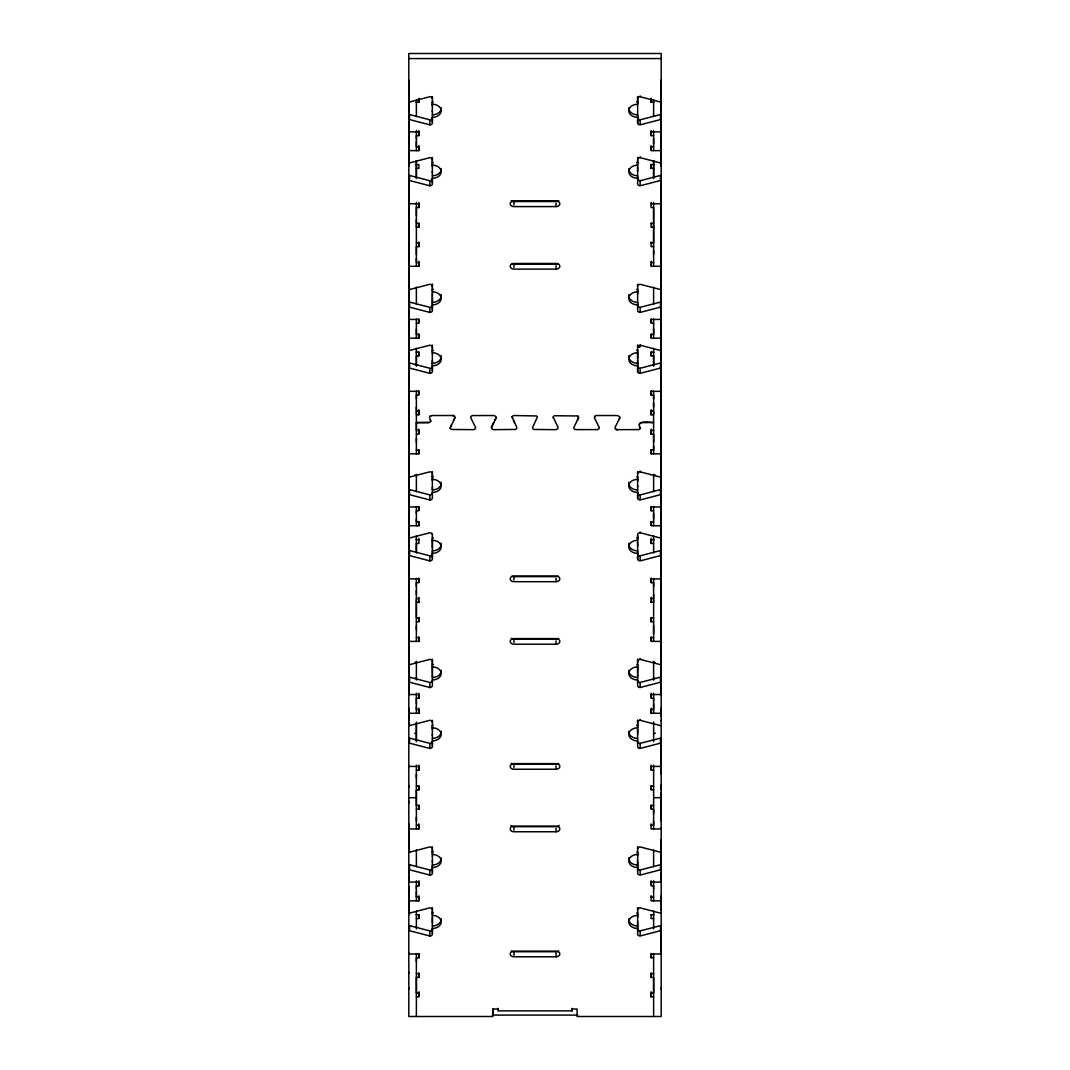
<?xml version="1.0" encoding="UTF-8"?>
<svg xmlns="http://www.w3.org/2000/svg" width="1070" height="1070" viewBox="0 0 1070 1070"><rect width="100%" height="100%" fill="white"/><g stroke="black" fill="none" stroke-linecap="round" stroke-linejoin="round"><path stroke-width="1.5" d="M408.807 237.781L408.807 240.309M408.807 222.145L408.807 224.687M408.807 989.255L408.807 987.984M408.807 973.633L408.807 972.362M408.807 952.715L408.807 953.985L418.905 953.985L418.905 955.858M408.807 914.783L408.807 886.268M408.807 875.902L408.807 882.081L418.905 882.081L418.905 885.84L416.377 885.84L416.377 888.648M408.807 873.922L408.807 869.709A2.528 1.872 0 0 1 409.529 869.79L429.846 875.073A2.528 1.872 0 0 0 432.374 873.187L432.374 860.654M408.807 867.743L408.807 864.64A2.528 1.872 0 0 1 409.529 864.72L429.846 870.004A2.528 1.872 0 0 0 432.374 868.131L432.374 872.344M408.807 823.887L408.807 852.295A2.528 1.872 0 0 0 409.529 852.215L429.846 846.932A2.528 1.872 0 0 1 432.374 848.818M408.807 802.968L408.807 801.283M408.807 787.346L408.807 785.647M408.807 722.571L408.807 725.674A2.528 1.872 0 0 0 409.529 725.594L429.846 720.311A2.528 1.872 0 0 1 432.374 722.183L432.374 720.498M408.807 717.515L408.807 720.605A2.528 1.872 0 0 0 409.355 720.565M408.807 716.392L408.807 708.22M408.807 691.434L408.807 694.537L418.905 694.537L418.905 695.473M408.807 690.739L408.807 79.996M416.377 961.716L416.377 957.73L418.905 957.73L418.905 956.794M416.377 891.47L416.377 897.088L418.905 897.088L418.905 898.024M416.377 821.212L416.377 817.226M416.377 778.157L416.377 774.172M416.377 740.306L416.377 722.116M416.377 706.722L416.377 709.544L418.905 709.544L418.905 713.289L408.807 713.289M416.377 703.913L416.377 698.282L418.905 698.282L418.905 696.409M416.377 629.668L416.377 625.683M416.377 601.474L416.377 599.788M416.377 594.586L416.377 590.6M416.377 586.614L416.377 582.628L418.905 582.628L418.905 578.027M416.377 552.989L416.377 543.426L418.905 543.426L418.905 538.357M416.377 519.177L416.377 521.986L418.905 521.986M416.377 513.546L416.377 510.738L418.905 510.738L418.905 506.511M416.377 442.244L416.377 438.138M454.482 416.27L453.613 415.521L432.053 415.521L430.02 416.27A2.528 1.872 0 0 0 429.538 417.501L430.675 421.393A2.528 1.872 0 0 1 428.923 422.53L416.377 422.583L416.377 430.394L418.905 430.394L418.905 431.33M416.377 413.502L416.377 412.231M416.377 407.028L416.377 411.014L418.905 411.014L418.905 414.772L416.377 414.772M416.377 399.056L416.377 395.071L418.905 395.071L418.905 390.858M416.377 365.432L416.377 355.869L418.905 355.869L418.905 352.124L416.029 352.124M416.377 328.811L416.377 334.428L418.905 334.428L418.905 335.378M416.377 258.552L416.377 262.538L418.905 262.538M416.377 254.566L416.377 246.595L418.905 246.595L418.905 245.659M416.377 226.372L416.377 224.687M416.377 219.484L416.377 223.47L418.905 223.47M416.377 215.498L416.377 207.526L418.905 207.526L418.905 206.59M416.377 178.663L416.377 160.727M416.377 141.253L416.377 146.884L418.905 146.884M416.377 138.445L416.377 135.623L418.905 135.623L418.905 131.877L408.807 131.877M418.905 995.876L418.905 993.99M418.905 993.054L416.377 993.054L416.377 977.432L418.905 977.432L418.905 976.495M418.905 975.546L418.905 973.673L416.377 973.673M416.377 918.528L418.905 918.528L418.905 914.783L416.029 914.783M408.807 900.846L418.905 900.846L418.905 898.96M408.807 828.942L418.905 828.942L418.905 825.197L416.377 825.197M416.377 809.254L418.905 809.254L418.905 805.509L416.377 805.509L416.377 789.874L418.905 789.874L418.905 786.129L416.377 786.129M416.377 770.186L418.905 770.186L418.905 766.428L408.807 766.428M408.807 641.398L418.905 641.398L418.905 640.462M418.905 639.526L418.905 638.576M416.377 621.697L418.905 621.697L418.905 620.76M418.905 619.824L418.905 618.888M418.905 617.952L416.377 617.952L416.377 602.316L418.905 602.316L418.905 601.38M418.905 581.692L418.905 580.756M418.905 579.82L418.905 578.883L408.807 578.883M408.807 525.744L418.905 525.744L418.905 524.795M418.905 523.859L418.905 522.922M418.905 509.801L418.905 508.852M408.807 453.84L418.905 453.84L418.905 452.904M418.905 451.968L418.905 451.032M418.905 433.216L418.905 432.28M418.905 394.135L418.905 393.198M418.905 392.262L418.905 391.326L408.807 391.326M408.807 337.17L408.807 338.187L418.905 338.187L418.905 336.314M418.905 322.244L418.905 321.308M418.905 320.371L418.905 319.435L408.807 319.435M408.807 266.296L418.905 266.296L418.905 263.474M418.905 244.722L418.905 242.85L416.377 242.85M416.377 227.214L418.905 227.214L418.905 224.406M418.905 205.654L418.905 203.768L408.807 203.768L408.807 202.511M408.807 149.626L408.807 150.629L418.905 150.629L418.905 147.82M418.905 102.212L418.905 98.453L418.905 102.212L416.029 102.212M432.374 922.955L432.374 910.771M432.374 856.281L432.374 849.847M432.374 735.411L432.374 720.444M432.374 664.069L432.374 659.24M432.374 542.102L432.374 559.008A2.528 1.872 0 0 1 429.846 560.894L409.529 555.611A2.528 1.872 0 0 0 408.807 555.531M432.374 541.754L432.374 533.783M432.374 476.524L432.374 473.702A2.528 1.872 0 0 0 429.846 471.83L409.529 477.113A2.528 1.872 0 0 1 408.807 477.193M432.36 360.296L432.36 371.464A2.528 1.872 0 0 1 429.846 373.336L409.529 368.053A2.528 1.872 0 0 0 408.807 367.973M432.36 354.544L432.36 347.081A2.528 1.872 0 0 0 429.846 345.209L409.529 350.492A2.528 1.872 0 0 1 408.807 350.559M432.36 293.274L432.36 310.541A2.528 1.872 0 0 1 429.846 312.413L409.529 307.13A2.528 1.872 0 0 0 408.807 307.05M432.36 288.967L432.36 291.776A8.827 6.567 0 0 1 441.201 298.343A8.827 6.567 0 0 1 432.36 304.91L432.36 284.459M432.36 287.188L432.36 284.138M432.36 172.751L432.36 162.627A8.827 6.567 0 0 1 433.163 162.653M432.36 162.346L432.36 157.504M432.36 111.828L432.36 96.862M497.991 1008.997L492.936 1008.997L492.936 1016.5L408.807 1016.5L408.807 175.36A2.528 1.872 0 0 1 409.529 175.44L429.846 180.723A2.528 1.872 0 0 0 432.36 178.837M497.991 1008.341L497.991 1010.869L572.022 1010.869L572.022 1008.997L577.064 1008.997L577.064 1016.5L661.193 1016.5L661.193 175.36A2.528 1.872 0 0 0 660.471 175.44L640.154 180.723A2.528 1.872 0 0 1 637.64 178.837L637.64 160.553M637.64 931.301L637.64 907.721M637.64 870.378L637.64 846.999M637.64 743.757L637.64 740.935A8.827 6.567 0 0 1 628.799 734.381A8.827 6.567 0 0 1 637.64 727.814L637.64 722.183A2.528 1.872 0 0 1 640.154 720.311L660.471 725.594A2.528 1.872 0 0 0 661.193 725.674M637.64 734.033L637.64 720.163M637.64 682.834L637.64 680.012A8.827 6.567 0 0 1 628.799 673.445A8.827 6.567 0 0 1 637.64 666.891M637.64 662.29L637.64 659.24M661.193 555.531A2.528 1.872 0 0 0 660.471 555.611L640.154 560.894A2.528 1.872 0 0 1 637.64 559.008L637.64 556.199M637.64 535.655L637.64 553.952A2.528 1.872 0 0 0 640.154 555.825L660.471 550.542A2.528 1.872 0 0 1 661.193 550.462M661.193 494.607A2.528 1.872 0 0 0 660.471 494.688L640.154 499.971A2.528 1.872 0 0 1 637.64 498.085L637.64 495.276M637.64 486.93L637.64 471.964L637.64 472.86M661.193 367.973A2.528 1.872 0 0 0 660.471 368.053L640.154 373.336A2.528 1.872 0 0 1 637.64 371.464L637.64 360.296M637.64 358.931L637.64 354.544M637.64 354.21L637.64 345.062M661.193 119.492A2.528 1.872 0 0 0 660.471 119.573L640.154 124.856A2.528 1.872 0 0 1 637.64 122.983L637.64 120.174M637.64 96.581L637.64 117.914A2.528 1.872 0 0 0 640.154 119.8L660.471 114.517A2.528 1.872 0 0 1 661.193 114.436M653.623 996.812L651.095 996.812L651.095 994.926M651.095 993.99L651.095 993.054L653.623 993.054L653.623 977.432L651.095 977.432L651.095 972.831M651.095 977.432L651.095 976.495M651.095 975.546L651.095 974.609M653.623 957.73L651.095 957.73L651.095 956.794M651.095 955.858L651.095 954.922M651.095 883.967L651.095 883.031M651.095 808.318L651.095 806.446M651.095 788.938L651.095 788.001M651.095 787.065L651.095 786.129L653.623 786.129M651.095 769.25L651.095 768.3M651.095 767.364L651.095 766.428L661.193 766.428M661.193 713.289L651.095 713.289L651.095 712.352M651.095 711.416L651.095 710.48M651.095 697.346L651.095 696.409M651.095 695.473L651.095 694.537L661.193 694.537M651.095 640.462L651.095 638.576M653.623 621.697L651.095 621.697L651.095 620.76M651.095 619.824L651.095 618.888M653.623 599.788L653.623 602.316L651.095 602.316L651.095 601.38M653.623 586.614L653.623 582.628L651.095 582.628L651.095 581.692M651.095 580.756L651.095 579.82M653.623 543.426L651.095 543.426L651.095 539.668L653.984 539.668M651.095 524.795L651.095 523.859M651.095 522.922L651.095 521.986L653.623 521.986M653.623 510.738L651.095 510.738L651.095 509.801M651.095 508.852L651.095 507.916M661.193 453.84L651.095 453.84L651.095 452.904M651.095 451.032L651.095 450.095L653.623 450.095L653.623 446.11M653.623 442.271L653.623 434.152L651.095 434.152L651.095 432.28M651.095 431.33L651.095 430.394L653.623 430.394M653.623 414.772L651.095 414.772L651.095 411.014L653.623 411.014M653.623 399.056L653.623 395.071L651.095 395.071L651.095 394.135M651.095 393.198L651.095 391.326L661.193 391.326L661.193 390.055M653.623 365.432L653.623 355.869L651.095 355.869L651.095 352.124L653.984 352.124M651.095 337.251L651.095 336.314M651.095 335.378L651.095 334.428L653.623 334.428L653.623 328.811M651.095 322.244L651.095 321.308M651.095 320.371L651.095 319.435L661.193 319.435M651.095 265.347L651.095 264.41M653.623 168.324L651.095 168.324L651.095 164.566L653.984 164.566M651.095 149.693L651.095 148.757M651.095 147.82L651.095 146.884L653.623 146.884M653.623 135.623L651.095 135.623L651.095 134.686M651.095 133.75L651.095 132.814M651.095 102.212L651.095 98.453L651.095 102.212L653.984 102.212M653.623 888.648L653.623 885.84L651.095 885.84L651.095 880.77M653.623 821.212L653.623 825.197L651.095 825.197M653.623 813.24L653.623 809.254L651.095 809.254L651.095 805.028M653.623 703.913L653.623 709.544L651.095 709.544M653.623 701.104L653.623 698.282L651.095 698.282L651.095 693.226M653.623 633.654L653.623 625.683M653.623 594.586L653.623 598.571L651.095 598.571M653.623 519.177L653.623 513.546M653.623 413.502L653.623 412.231M653.623 407.028L653.623 402.922M653.623 254.566L653.623 250.581M653.623 224.687L653.623 242.85L651.095 242.85M653.623 178.663L653.623 160.727M653.623 144.075L653.623 138.445M661.193 989.255L661.193 987.984M661.193 910.129L661.193 907.039M661.193 905.059L661.193 901.97M661.193 899.83L661.193 895.777M661.193 872.799L661.193 882.081L651.095 882.081M661.193 870.833L661.193 839.375M661.193 827.685L661.193 828.942L651.095 828.942L651.095 823.887M661.193 820.998L661.193 792.495M661.193 789.941L661.193 784.805M661.193 774.118L661.193 738.019A2.528 1.872 0 0 0 660.471 738.099L640.154 743.369A2.528 1.872 0 0 1 637.64 741.497L637.64 729.312M661.193 716.392L661.193 708.22M661.193 693.52L661.193 79.996M641.09 422.637L653.623 422.583C648.366 422.021 635.526 420.015 640.261 428.522A2.528 1.872 0 0 1 638.522 429.605L616.4 429.659L615.517 428.896M451.406 424.91L450.176 428.107A2.528 1.872 0 0 0 451.527 429.458L473.06 429.659A2.528 1.872 0 0 0 475.481 427.238L470.853 417.929A2.528 1.872 0 0 1 472.699 415.561L493.671 415.521L495.704 416.27A2.528 1.872 0 0 1 496.092 417.929L491.464 427.238L492.253 429.204A2.528 1.872 0 0 0 493.885 429.659L515.419 429.458A2.541 1.886 0 0 0 516.703 427.238L512.182 416.645A2.528 1.872 0 0 1 514.496 415.521L536.525 415.962A2.528 1.872 0 0 1 537.381 417.073L532.686 427.238A2.514 1.872 0 0 0 533.97 429.458L555.504 429.659A2.528 1.872 0 0 0 557.925 427.238L553.23 417.073A2.528 1.872 0 0 1 554.581 415.722L577.746 415.962L578.536 417.929L573.908 427.238A2.528 1.872 0 0 0 575.754 429.605L597.301 429.605A2.528 1.872 0 0 0 599.146 427.238L594.519 417.929L594.907 416.27A2.528 1.872 0 0 1 596.94 415.521L617.337 415.521L619.65 416.645A2.541 1.886 0 0 1 619.757 417.929L615.13 427.238A2.514 1.872 0 0 0 617.55 429.659M511.968 417.514L512.182 416.645M640.368 345.048L639.579 347.028L637.947 346.84M640.475 345.476L640.261 346.346M553.23 417.073L553.297 417.929M491.357 427.666L493.778 422.583M430.675 421.393L430.688 420.055M639.178 424.228L640.515 422.797M594.452 417.073L594.907 416.27M640.261 428.522L640.368 427.238M452.449 415.521A2.528 1.872 0 0 1 454.87 417.929L450.176 428.107M453.72 420.256L454.87 417.929M494.928 420.256L496.092 417.929M577.372 420.256L578.536 417.929M618.594 420.256L619.757 417.929M430.02 416.27L430.916 415.722M639.98 346.707L639.084 347.268M408.807 102.091A2.528 1.872 0 0 0 409.529 102.011L429.846 96.728A2.528 1.872 0 0 1 432.36 98.6L432.36 96.915M408.807 163.014A2.528 1.872 0 0 0 409.529 162.934L429.846 157.651A2.528 1.872 0 0 1 432.36 159.524L432.36 157.838M661.193 180.429A2.528 1.872 0 0 0 660.471 180.496L640.154 185.779A2.528 1.872 0 0 1 637.64 183.906L637.64 175.748A8.827 6.567 0 0 1 628.839 168.592M408.807 289.636A2.528 1.872 0 0 0 409.529 289.555L429.846 284.286A2.528 1.872 0 0 1 432.36 286.158M637.64 285.315L637.64 284.459L637.64 305.472A2.528 1.872 0 0 0 640.154 307.344L660.471 302.061A2.528 1.872 0 0 1 661.193 301.981M661.193 307.05A2.528 1.872 0 0 0 660.471 307.13L640.154 312.413A2.528 1.872 0 0 1 637.626 310.541L637.64 302.382A8.827 6.567 0 0 1 628.946 294.611M637.64 366.395A2.528 1.872 0 0 0 640.154 368.267L660.471 362.984A2.528 1.872 0 0 1 661.193 362.904M637.64 493.016A2.528 1.872 0 0 0 640.154 494.902L660.471 489.619A2.528 1.872 0 0 1 661.193 489.538M408.807 664.751A2.528 1.872 0 0 0 409.529 664.671L429.846 659.387A2.528 1.872 0 0 1 432.374 661.26L432.374 659.575M637.64 674.474L637.64 680.573A2.528 1.872 0 0 0 640.154 682.446L660.471 677.163A2.528 1.872 0 0 1 661.193 677.096M661.193 682.152A2.528 1.872 0 0 0 660.471 682.232L640.154 687.515A2.528 1.872 0 0 1 637.64 685.643L637.64 681.416M661.193 743.075A2.528 1.872 0 0 0 660.471 743.155L640.154 748.438A2.528 1.872 0 0 1 637.64 746.566L637.64 742.339M408.807 913.218A2.528 1.872 0 0 0 409.529 913.138L429.846 907.855A2.528 1.872 0 0 1 432.374 909.741M637.64 868.131A2.528 1.872 0 0 0 640.154 870.004L660.471 864.72A2.528 1.872 0 0 1 661.193 864.64M661.193 869.709A2.528 1.872 0 0 0 660.471 869.79L640.154 875.073A2.528 1.872 0 0 1 637.64 873.187L637.64 868.974M637.64 929.054A2.528 1.872 0 0 0 640.154 930.927L660.471 925.644A2.528 1.872 0 0 1 661.193 925.563L661.193 953.985L651.095 953.985M661.193 930.632A2.528 1.872 0 0 0 660.471 930.713L640.154 935.996A2.528 1.872 0 0 1 637.64 934.123L637.64 929.897M428.923 422.53L416.377 422.583M408.807 58.569L661.193 58.569M651.095 131.877L661.193 131.877L661.193 130.861M416.029 164.566L418.905 164.566L418.905 168.324L416.377 168.324M511.286 200.692A3.785 2.809 0 0 0 513.974 201.521L556.025 201.521A3.785 2.809 0 0 0 558.714 200.692M651.095 203.768L661.193 203.768M556.025 206.59L513.974 206.59A3.785 2.809 0 0 1 510.189 203.768A3.785 2.809 0 0 1 513.974 200.959L556.025 200.959A3.785 2.809 0 0 1 559.811 203.768A3.785 2.809 0 0 1 556.025 206.59L556.025 203.206M651.095 223.47L653.623 223.47L653.623 207.526L651.095 207.526L651.095 202.457M653.623 227.214L651.095 227.214L651.095 223.001M653.623 246.595L651.095 246.595L651.095 242.007M651.095 262.538L653.623 262.538M511.901 263.581A3.785 2.809 0 0 0 513.974 264.036L556.025 264.036A3.785 2.809 0 0 0 558.099 263.581M556.025 269.105L513.974 269.105A3.785 2.809 0 0 1 510.189 266.296A3.785 2.809 0 0 1 513.974 263.474L556.025 263.474A3.785 2.809 0 0 1 559.811 266.296A3.785 2.809 0 0 1 556.025 269.105L556.025 265.721M416.377 323.18L418.905 323.18L418.905 318.954M653.623 323.18L651.095 323.18L651.095 318.954M416.377 434.152L418.905 434.152L418.905 429.083M416.377 450.095L418.905 450.095M415.12 474.786L416.377 474.786M653.623 474.786L654.88 474.786M408.807 506.979L418.905 506.979M651.095 506.979L661.193 506.979M661.193 525.744L651.095 525.744L651.095 521.518M416.029 539.668L418.905 539.668M511.901 576.168A3.785 2.809 0 0 0 513.974 576.623L556.025 576.623A3.785 2.809 0 0 0 558.099 576.168M651.095 578.883L661.193 578.883M556.025 581.692L513.974 581.692A3.785 2.809 0 0 1 510.189 578.883A3.785 2.809 0 0 1 513.974 576.061L556.025 576.061A3.785 2.809 0 0 1 559.824 578.883A3.785 2.809 0 0 1 556.025 581.692L556.025 578.308M416.377 598.571L418.905 598.571M651.095 617.952L653.623 617.952M416.377 637.64L418.905 637.64M651.095 637.64L653.623 637.64M511.286 638.322A3.785 2.809 0 0 0 513.974 639.138L556.025 639.138A3.785 2.809 0 0 0 558.714 638.322M661.193 641.398L651.095 641.398L651.095 636.797M556.025 644.207L513.974 644.207A3.785 2.809 0 0 1 510.189 641.398A3.785 2.809 0 0 1 513.974 638.576L556.025 638.576A3.785 2.809 0 0 1 559.824 641.398A3.785 2.809 0 0 1 556.025 644.207L556.025 640.836M415.12 662.33L416.377 662.33M653.623 662.33L654.88 662.33M415.12 678.273L416.377 678.273M653.623 678.273L654.88 678.273M415.12 733.231L416.377 733.231M653.623 733.231L654.88 733.231M415.12 733.418L416.377 733.418M653.623 733.418L654.88 733.418M511.286 763.351A3.785 2.809 0 0 0 513.974 764.181L556.025 764.181A3.785 2.809 0 0 0 558.714 763.351M556.025 769.25L513.974 769.25A3.785 2.809 0 0 1 510.189 766.428A3.785 2.809 0 0 1 513.974 763.619L556.025 763.619A3.785 2.809 0 0 1 559.824 766.428A3.785 2.809 0 0 1 556.025 769.25L556.025 765.866M653.623 770.186L651.095 770.186L651.095 765.117M653.623 789.874L651.095 789.874L651.095 785.647M408.807 797.685L416.377 797.685M653.623 797.685L661.193 797.685M651.095 805.509L653.623 805.509M510.805 825.425A3.785 2.809 0 0 0 513.974 826.695L556.025 826.695A3.785 2.809 0 0 0 559.195 825.425M556.025 831.764L513.974 831.764A3.785 2.809 0 0 1 510.189 828.942A3.785 2.809 0 0 1 513.974 826.134L556.025 826.134A3.785 2.809 0 0 1 559.824 828.942A3.785 2.809 0 0 1 556.025 831.764L556.025 828.381M651.095 897.088L653.623 897.088M661.193 900.846L651.095 900.846L651.095 895.777M651.095 914.783L653.984 914.783M653.623 918.528L651.095 918.528L651.095 914.73M511.286 950.909A3.785 2.809 0 0 0 513.974 951.725L556.025 951.725A3.785 2.809 0 0 0 558.714 950.909M556.025 956.794L513.974 956.794A3.785 2.809 0 0 1 510.189 953.985A3.785 2.809 0 0 1 513.974 951.163L556.025 951.163A3.785 2.809 0 0 1 559.824 953.985A3.785 2.809 0 0 1 556.025 956.794L556.025 952.995M651.095 973.673L653.623 973.673M416.377 996.812L418.905 996.812L418.905 991.743M492.387 1015.096L577.613 1015.096M637.64 117.352A8.827 6.567 0 0 1 628.799 110.799A8.827 6.567 0 0 1 637.64 104.231L637.64 98.6A2.528 1.872 0 0 1 640.154 96.728L660.471 102.011A2.528 1.872 0 0 0 661.193 102.091M637.64 159.524A2.528 1.872 0 0 1 640.154 157.651L660.471 162.934A2.528 1.872 0 0 0 661.193 163.014M408.807 114.436A2.528 1.872 0 0 1 409.529 114.517L429.846 119.8A2.528 1.872 0 0 0 432.36 117.914M432.36 104.231A8.827 6.567 0 0 1 441.201 110.799A8.827 6.567 0 0 1 432.36 117.352L432.36 122.983A2.528 1.872 0 0 1 429.846 124.856L409.529 119.573A2.528 1.872 0 0 0 408.807 119.492M432.36 165.154A8.827 6.567 0 0 1 441.201 171.722A8.827 6.567 0 0 1 432.36 178.289L432.36 183.906A2.528 1.872 0 0 1 429.846 185.779L409.529 180.496A2.528 1.872 0 0 0 408.807 180.429M408.807 301.981A2.528 1.872 0 0 1 409.529 302.061L429.846 307.344A2.528 1.872 0 0 0 432.36 305.472L432.36 309.698M408.807 362.904A2.528 1.872 0 0 1 409.529 362.984L429.846 368.267A2.528 1.872 0 0 0 432.36 366.395L432.36 370.621M637.64 473.702A2.528 1.872 0 0 1 640.154 471.83L660.471 477.113A2.528 1.872 0 0 0 661.193 477.193M637.64 553.391A8.827 6.567 0 0 1 628.799 546.823A8.827 6.567 0 0 1 637.64 540.256L637.64 534.625A2.528 1.872 0 0 1 640.154 532.753L660.471 538.036A2.528 1.872 0 0 0 661.193 538.116M408.807 489.538A2.528 1.872 0 0 1 409.529 489.619L429.846 494.902A2.528 1.872 0 0 0 432.374 493.016M432.374 486.93L432.374 498.085A2.528 1.872 0 0 1 429.846 499.957L409.529 494.688A2.528 1.872 0 0 0 408.807 494.607M408.807 550.462A2.528 1.872 0 0 1 409.529 550.542L429.846 555.825A2.528 1.872 0 0 0 432.374 553.952L432.374 558.165M637.64 668.389L637.64 661.26A2.528 1.872 0 0 1 640.154 659.387L660.471 664.671A2.528 1.872 0 0 0 661.193 664.751M408.807 677.096A2.528 1.872 0 0 1 409.529 677.163L429.846 682.446A2.528 1.872 0 0 0 432.374 680.573M432.374 674.474L432.374 685.643A2.528 1.872 0 0 1 429.846 687.515L409.529 682.232A2.528 1.872 0 0 0 408.807 682.152M408.807 738.019A2.528 1.872 0 0 1 409.529 738.099L429.846 743.369A2.528 1.872 0 0 0 432.374 741.497M432.374 727.814A8.827 6.567 0 0 1 441.201 734.381A8.827 6.567 0 0 1 432.374 740.935L432.374 746.566A2.528 1.872 0 0 1 429.846 748.438L409.529 743.155A2.528 1.872 0 0 0 408.807 743.075M408.807 925.563A2.528 1.872 0 0 1 409.529 925.644L429.846 930.927A2.528 1.872 0 0 0 432.374 929.054M432.374 907.721L432.374 915.358A8.827 6.567 0 0 1 441.201 921.925A8.827 6.567 0 0 1 432.374 928.492L432.374 934.123A2.528 1.872 0 0 1 429.846 935.996L409.529 930.713A2.528 1.872 0 0 0 408.807 930.632M578.148 416.27L578.602 417.073M513.239 420.256L514.389 422.583M661.193 149.626L661.193 150.629L651.095 150.629L651.095 145.573M661.193 223.844L661.193 224.687L661.193 223.001M661.193 239.466L661.193 240.309L661.193 238.623M661.193 265.026L661.193 266.296L651.095 266.296L651.095 261.227M661.193 337.17L661.193 338.187L651.095 338.187L651.095 333.96M661.193 410.974L661.193 412.231M408.807 410.974L408.807 412.231M661.193 166.251L661.193 53.5L408.807 53.5L408.807 166.251M660.471 115.359L660.471 119.573M660.471 176.282L660.471 180.496M660.471 302.904L660.471 307.13M660.471 363.827L660.471 368.053M660.471 490.461L660.471 494.688M660.471 551.384L660.471 555.611M660.471 678.019L660.471 682.232M660.471 738.942L660.471 743.155M660.471 865.563L660.471 869.79M660.471 926.486L660.471 930.713M653.623 99.67L653.623 116.523M653.623 130.567L653.623 150.629M653.623 160.821L653.623 177.887M653.623 202.457L653.623 266.296M653.623 287.135L653.623 304.094M653.623 318.954L653.623 338.187M653.623 348.285L653.623 366.207M653.623 390.858L653.623 453.84M653.623 474.358L653.623 491.652M653.623 506.511L653.623 525.744M653.623 535.829L653.623 552.989M653.623 578.402L653.623 641.398M653.623 661.273L653.623 680.145M653.623 693.226L653.623 713.289M653.623 722.116L653.623 741.644M653.623 765.117L653.623 828.942M653.623 849.794L653.623 866.753M653.623 880.77L653.623 900.846M653.623 910.931L653.623 928.867M653.623 953.517L653.623 1016.5M651.095 130.567L651.095 135.623M651.095 164.526L651.095 168.324M651.095 352.07L651.095 355.869M651.095 390.858L651.095 395.071M651.095 409.703L651.095 414.772M651.095 429.083L651.095 434.152M651.095 449.627L651.095 453.84M651.095 506.511L651.095 510.738M651.095 538.357L651.095 543.426M651.095 578.027L651.095 582.628M651.095 597.261L651.095 602.316M651.095 617.484L651.095 621.697M651.095 708.22L651.095 713.289M651.095 953.517L651.095 957.73M651.095 991.743L651.095 996.812M640.154 95.885L640.154 96.728M640.154 119.8L640.154 124.013M640.154 156.808L640.154 157.651M640.154 180.723L640.154 184.936M640.154 307.344L640.154 311.571M640.154 368.267L640.154 372.494M640.154 470.987L640.154 471.83M640.154 494.902L640.154 499.115M640.154 531.91L640.154 532.753M640.154 555.825L640.154 560.051M640.154 658.545L640.154 659.387M640.154 682.446L640.154 686.672M640.154 719.468L640.154 720.311M640.154 743.369L640.154 747.596M640.154 870.004L640.154 874.23M640.154 930.927L640.154 935.153M637.64 96.915L637.64 97.758M637.64 122.983L637.64 114.824A8.827 6.567 0 0 1 628.839 107.669M637.64 157.504L637.64 165.154A8.827 6.567 0 0 0 628.799 171.722A8.827 6.567 0 0 0 637.64 178.289M637.64 167L637.64 171.374M637.64 293.621L637.64 289.248A8.827 6.567 0 0 0 636.837 289.274M637.64 345.396L637.64 346.239M637.64 367.237L637.64 371.464M637.64 481.179L637.64 476.805A8.827 6.567 0 0 0 636.837 476.832M637.64 485.553L637.64 498.085M637.64 542.102L637.64 546.476M637.64 559.008L637.64 550.849A8.827 6.567 0 0 1 628.946 543.092M637.64 659.575L637.64 660.417M637.64 668.723L637.64 673.11M637.64 720.498L637.64 721.341M637.64 847.119L637.64 847.962M637.64 856.281L637.64 851.907A8.827 6.567 0 0 0 636.837 851.934M637.64 860.654L637.64 867.569A8.827 6.567 0 0 1 628.799 861.002A8.827 6.567 0 0 1 637.64 854.435M637.64 908.042L637.64 908.898M637.64 917.204L637.64 912.83A8.827 6.567 0 0 0 636.837 912.857M637.64 921.578L637.64 928.492A8.827 6.567 0 0 1 628.799 921.925A8.827 6.567 0 0 1 637.64 915.358M572.022 1008.341L572.022 1010.869M513.974 201.521L513.974 204.892M513.974 264.036L513.974 267.42M513.974 576.623L513.974 580.007M513.974 639.138L513.974 642.522M513.974 764.181L513.974 767.551M513.974 826.695L513.974 830.066M513.974 951.725L513.974 955.523M492.936 1009.037L492.936 1015.096M432.36 106.077L432.36 101.69A8.827 6.567 0 0 1 433.163 101.717M432.36 110.451L432.36 122.14M432.36 160.553L432.36 166.652M432.36 171.374L432.36 183.064M432.36 345.062L432.36 348.111M432.36 349.89L432.36 352.712A8.827 6.567 0 0 1 441.201 359.266A8.827 6.567 0 0 1 432.36 365.833L432.36 354.21M432.374 471.683L432.374 480.831M432.374 547.853L432.374 537.728A8.827 6.567 0 0 1 433.163 537.755M432.374 662.29L432.374 668.389M432.374 668.723L432.374 673.11M432.374 729.66L432.374 725.273A8.827 6.567 0 0 1 433.163 725.299M432.374 734.033L432.374 745.723M432.374 846.798L432.374 854.435A8.827 6.567 0 0 1 441.201 861.002A8.827 6.567 0 0 1 432.374 867.569L432.374 865.028A8.827 6.567 0 0 0 441.161 857.886M432.374 855.933L432.374 862.032M432.374 917.204L432.374 933.281M429.846 120.642L429.846 124.856M429.846 181.566L429.846 185.779M429.846 308.187L429.846 312.413M429.846 369.11L429.846 373.336M429.846 495.744L429.846 499.971M429.846 556.667L429.846 560.894M429.846 683.289L429.846 687.515M429.846 744.225L429.846 748.438M429.846 870.846L429.846 875.073M429.846 931.769L429.846 935.996M418.905 130.567L418.905 135.623M418.905 145.573L418.905 150.629M418.905 202.457L418.905 207.526M418.905 223.001L418.905 227.214M418.905 242.007L418.905 246.595M418.905 261.227L418.905 266.296M418.905 333.96L418.905 338.187M418.905 352.07L418.905 355.869M418.905 409.703L418.905 414.772M418.905 449.627L418.905 453.84M418.905 521.518L418.905 525.744M418.905 597.261L418.905 602.316M418.905 617.484L418.905 621.697M418.905 636.797L418.905 641.398M418.905 693.226L418.905 698.282M418.905 708.22L418.905 713.289M418.905 765.117L418.905 770.186M418.905 785.647L418.905 789.874M418.905 805.028L418.905 809.254M418.905 823.887L418.905 828.942M418.905 880.77L418.905 885.84M418.905 895.777L418.905 900.846M418.905 914.73L418.905 918.528M418.905 953.517L418.905 957.73M418.905 972.831L418.905 977.432M416.377 99.67L416.377 116.523M416.377 130.567L416.377 150.629M416.377 160.821L416.377 177.887M416.377 202.457L416.377 266.296M416.377 287.135L416.377 304.094M416.377 318.954L416.377 338.187M416.377 348.285L416.377 366.207M416.377 390.858L416.377 453.84M416.377 474.358L416.377 491.652M416.377 506.511L416.377 525.744M416.377 535.829L416.377 552.133M416.377 578.402L416.377 641.398M416.377 661.273L416.377 680.145M416.377 693.226L416.377 713.289M416.377 723.387L416.377 741.644M416.377 765.117L416.377 828.942M416.377 849.794L416.377 866.753M416.377 880.77L416.377 900.846M416.377 910.931L416.377 928.867M416.377 953.517L416.377 1016.5M409.529 101.168L409.529 102.011M409.529 114.517L409.529 118.73M409.529 162.092L409.529 162.934M409.529 175.44L409.529 179.653M409.529 288.713L409.529 289.555M409.529 302.061L409.529 306.287M409.529 349.636L409.529 350.492M409.529 362.984L409.529 367.211M409.529 476.27L409.529 477.113M409.529 489.619L409.529 493.832M409.529 550.542L409.529 554.768M409.529 663.828L409.529 664.671M409.529 677.163L409.529 681.389M409.529 724.751L409.529 725.594M409.529 738.099L409.529 742.312M409.529 851.372L409.529 852.215M409.529 864.72L409.529 868.947M409.529 912.295L409.529 913.138M409.529 925.644L409.529 929.87M409.355 908.109A2.528 1.872 0 0 1 408.807 908.162M409.355 847.186A2.528 1.872 0 0 1 408.807 847.226M661.193 852.295A2.528 1.872 0 0 1 660.471 852.215L640.154 846.932A2.528 1.872 0 0 0 637.64 848.818M661.193 847.226A2.528 1.872 0 0 1 660.645 847.186M661.193 908.162A2.528 1.872 0 0 1 660.645 908.109M661.193 913.218A2.528 1.872 0 0 1 660.471 913.138L640.154 907.855A2.528 1.872 0 0 0 637.64 909.741M637.64 925.965A8.827 6.567 0 0 1 628.839 918.809M637.64 865.028A8.827 6.567 0 0 1 628.839 857.886M441.161 918.809A8.827 6.567 0 0 1 432.374 925.965M432.374 912.83A8.827 6.567 0 0 1 433.163 912.857M432.374 851.907A8.827 6.567 0 0 1 433.163 851.934M409.355 659.628A2.528 1.872 0 0 1 408.807 659.682M661.193 659.682A2.528 1.872 0 0 1 660.645 659.628M661.193 720.605A2.528 1.872 0 0 1 660.645 720.565M637.64 738.407A8.827 6.567 0 0 1 628.839 731.251M636.837 725.299A8.827 6.567 0 0 1 637.64 725.273M628.839 670.328A8.827 6.567 0 0 0 637.64 677.484L637.64 664.35A8.827 6.567 0 0 0 636.837 664.376M441.161 731.251A8.827 6.567 0 0 1 432.374 738.407M432.374 666.891A8.827 6.567 0 0 1 441.201 673.445A8.827 6.567 0 0 1 432.374 680.012M441.161 670.328A8.827 6.567 0 0 1 432.374 677.484L432.374 664.35A8.827 6.567 0 0 1 433.163 664.376M432.374 534.625A2.528 1.872 0 0 0 429.846 532.753L409.529 538.036A2.528 1.872 0 0 1 408.807 538.116M409.355 533.007A2.528 1.872 0 0 1 408.807 533.047M409.355 472.084A2.528 1.872 0 0 1 408.807 472.124M661.193 472.124A2.528 1.872 0 0 1 660.645 472.084M661.193 533.047A2.528 1.872 0 0 1 660.645 533.007M636.837 537.755A8.827 6.567 0 0 1 637.64 537.728M637.64 492.467A8.827 6.567 0 0 1 628.799 485.9A8.827 6.567 0 0 1 637.64 479.333M637.64 489.926A8.827 6.567 0 0 1 628.946 482.169M432.374 540.256A8.827 6.567 0 0 1 441.201 546.823A8.827 6.567 0 0 1 432.374 553.391L432.374 550.849A8.827 6.567 0 0 0 441.054 543.092M432.374 479.333A8.827 6.567 0 0 1 441.201 485.9A8.827 6.567 0 0 1 432.374 492.467M441.054 482.169A8.827 6.567 0 0 1 432.374 489.926L432.374 476.805A8.827 6.567 0 0 1 433.163 476.832M409.355 157.905A2.528 1.872 0 0 1 408.807 157.945M409.355 96.982A2.528 1.872 0 0 1 408.807 97.022M661.193 97.022A2.528 1.872 0 0 1 660.645 96.982M661.193 157.945A2.528 1.872 0 0 1 660.645 157.905M636.837 162.653A8.827 6.567 0 0 1 637.64 162.627M636.837 101.717A8.827 6.567 0 0 1 637.64 101.69M441.161 168.592A8.827 6.567 0 0 1 432.36 175.748M441.161 107.669A8.827 6.567 0 0 1 432.36 114.824M409.355 345.449A2.528 1.872 0 0 1 408.807 345.503M409.355 284.526A2.528 1.872 0 0 1 408.807 284.58M661.193 289.636A2.528 1.872 0 0 1 660.471 289.555L640.154 284.286A2.528 1.872 0 0 0 637.64 286.158M661.193 284.58A2.528 1.872 0 0 1 660.645 284.526M661.193 345.503A2.528 1.872 0 0 1 660.645 345.449M661.193 350.559A2.528 1.872 0 0 1 660.471 350.492L640.154 345.209A2.528 1.872 0 0 0 637.64 347.081M637.64 352.712A8.827 6.567 0 0 0 628.799 359.266A8.827 6.567 0 0 0 637.64 365.833L637.64 350.171A8.827 6.567 0 0 0 636.837 350.198M637.64 363.305A8.827 6.567 0 0 1 628.946 355.548M637.64 304.91A8.827 6.567 0 0 1 628.799 298.343A8.827 6.567 0 0 1 637.64 291.776M441.054 355.548A8.827 6.567 0 0 1 432.36 363.305M432.36 350.171A8.827 6.567 0 0 1 433.163 350.198M441.054 294.624A8.827 6.567 0 0 1 432.36 302.382M432.36 289.248A8.827 6.567 0 0 1 433.163 289.274"/></g></svg>
